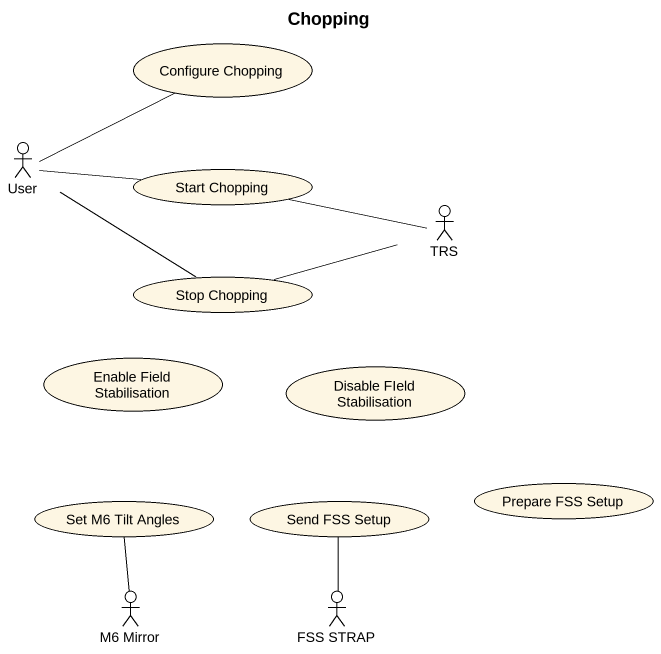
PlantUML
@startuml
title Chopping
usecase "Configure Chopping" as Configure_Chopping
actor User
usecase "Start Chopping" as Start_Chopping
actor TRS
usecase "Stop Chopping" as Stop_Chopping
usecase "Enable Field Stabilisation" as Enable_Field_Stabilisation
usecase "Disable FIeld Stabilisation" as Disable_FIeld_Stabilisation
usecase "Set M6 Tilt Angles" as Set_M6_Tilt_Angles
usecase "Send FSS Setup" as Send_FSS_Setup
usecase "Prepare FSS Setup" as Prepare_FSS_Setup
actor "M6 Mirror" as M6_Mirror
actor "FSS STRAP" as FSS_STRAP
User -right- Configure_Chopping
User -right- Start_Chopping
User -- Stop_Chopping
TRS -left- Start_Chopping
Stop_Chopping -right- TRS
Set_M6_Tilt_Angles -- M6_Mirror
Send_FSS_Setup -- FSS_STRAP
@enduml
